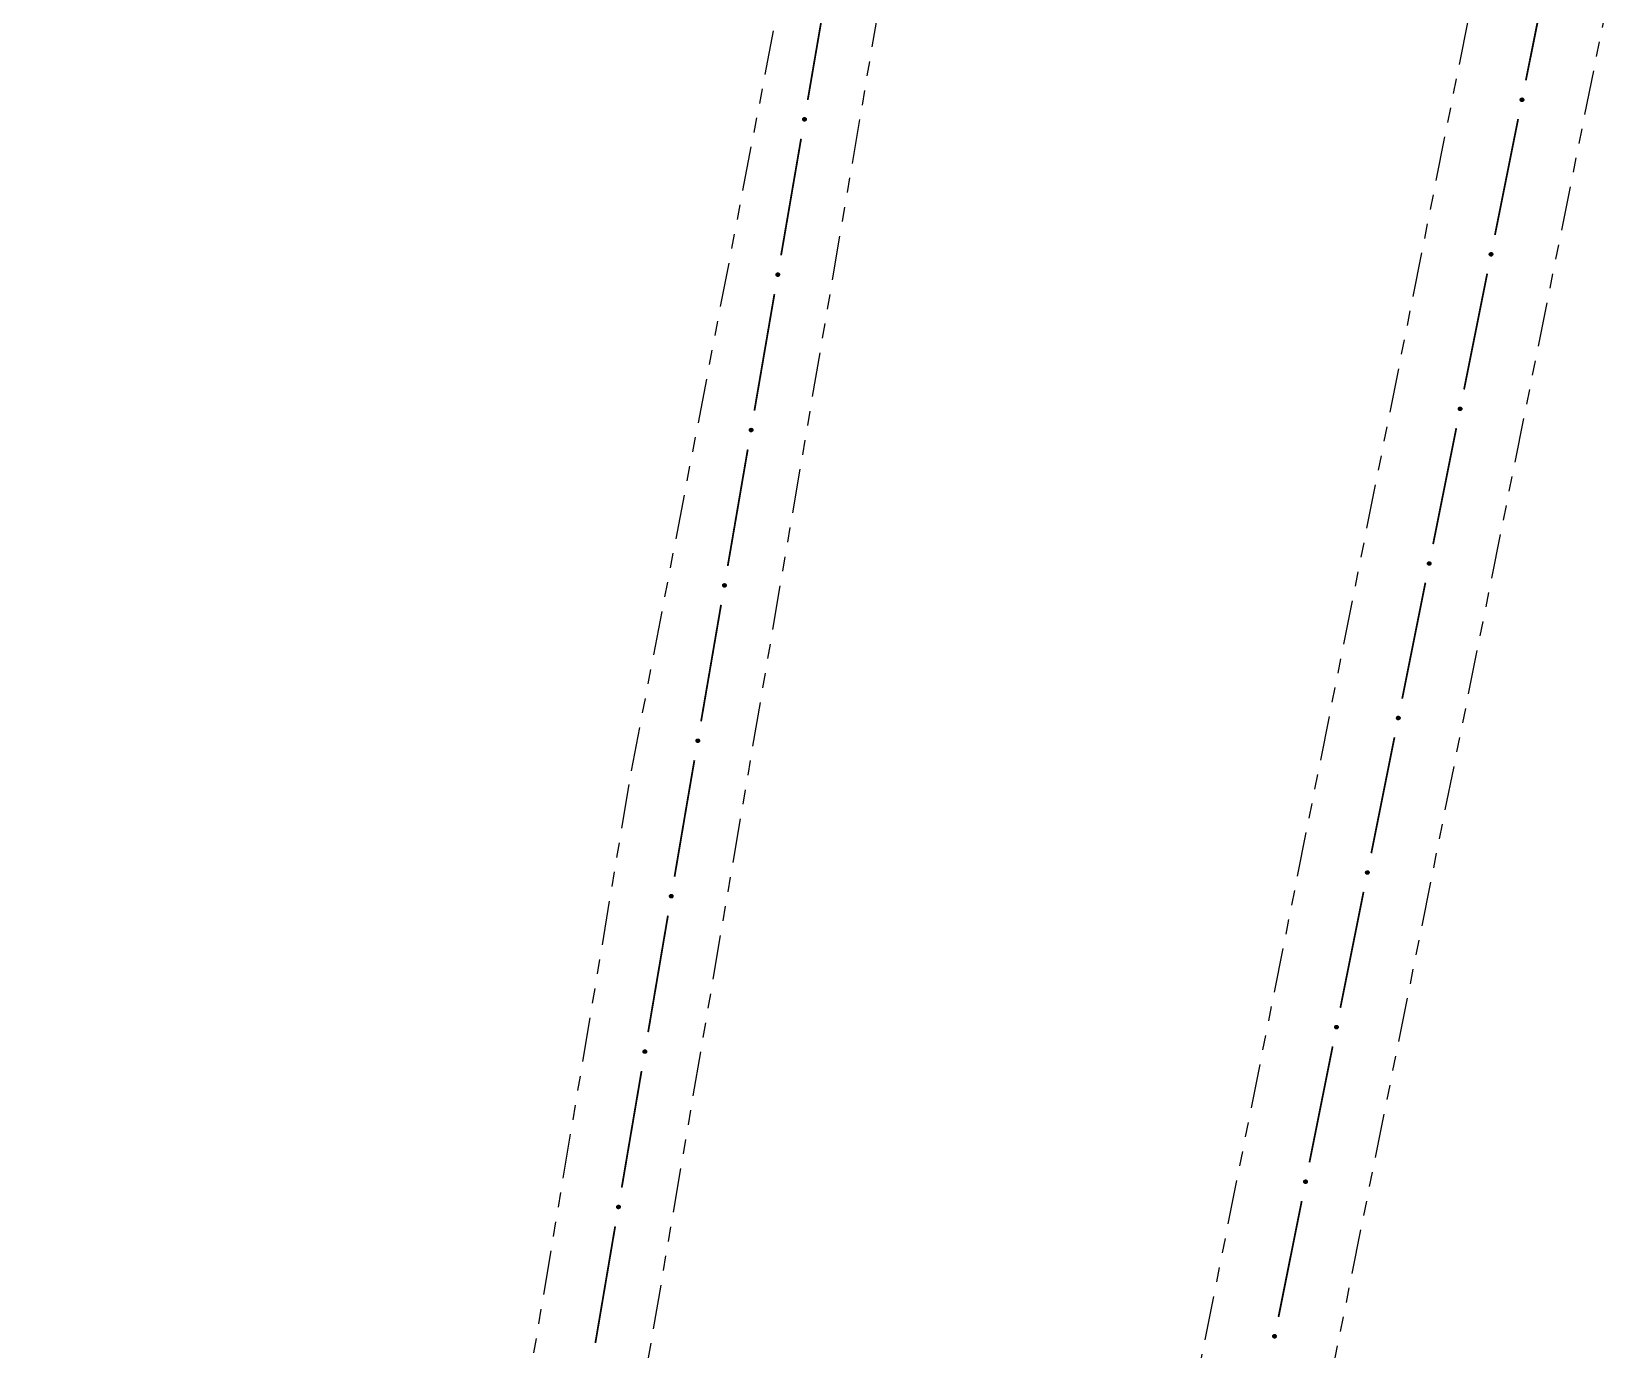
# Model space of a CAD drawing. Extents: x 211453 to 215163, y 4877397 to 4881305.
# Drawn here: x 212328.7 to 212489.7, y 4878238.6 to 4878372.4 of the extents above; entities that cross this region are included whole.
import ezdxf

# ---------------------------------------------------------------- set-up
doc = ezdxf.new("R2010")
doc.units = 0
doc.header["$LTSCALE"] = 1.5
doc.header["$MEASUREMENT"] = 0
doc.linetypes.add('TRACO_25', pattern=[8, 3, -1, 1, -1, 1, -1])
doc.layers.add('SV-EIXO-RUA-N-PAV', color=6, linetype='CONTINUOUS')
doc.layers.add('SV-RUA-NAO-PAV', color=7, linetype='CONTINUOUS')

msp = doc.modelspace()

# ---------------------------------------------------------------- linework, layer by layer
at = {"layer": 'SV-EIXO-RUA-N-PAV', "const_width": 0.18}
for points in [[(212480.317072, 4878367.425675), (212482.670465, 4878379.192643)], [(212409.470527, 4878377.269243), (212407.44083, 4878365.442142)], [(212477.179213, 4878351.736384), (212479.532607, 4878363.503352)], [(212406.764264, 4878361.499775), (212404.734567, 4878349.672673)], [(212474.041355, 4878336.047093), (212476.394749, 4878347.814061)], [(212404.058001, 4878345.730306), (212402.028303, 4878333.903205)], [(212470.903497, 4878320.357802), (212473.256891, 4878332.12477)], [(212401.351738, 4878329.960838), (212399.32204, 4878318.133736)], [(212467.765639, 4878304.668511), (212470.119033, 4878316.435479)], [(212398.645474, 4878314.191369), (212396.615777, 4878302.364268)], [(212464.627781, 4878288.979221), (212466.981174, 4878300.746189)], [(212395.939211, 4878298.421901), (212395.262646, 4878294.479533)], [(212395.262646, 4878294.479533), (212395.124973, 4878293.677314)], [(212395.124973, 4878293.677314), (212393.922267, 4878286.592622)], [(212461.489923, 4878273.28993), (212463.843316, 4878285.056898)], [(212393.2528, 4878282.649043), (212391.244399, 4878270.818307)], [(212458.352064, 4878257.600639), (212460.705458, 4878269.367607)], [(212390.574932, 4878266.874728), (212388.566531, 4878255.043992)], [(212455.214206, 4878241.911348), (212457.5676, 4878253.678316)], [(212387.897064, 4878251.100413), (212385.888664, 4878239.269676)]]:
    msp.add_lwpolyline(points, dxfattribs=at)
at = {"layer": 'SV-EIXO-RUA-N-PAV'}
for points in [[(212479.788718, 4878365.345211), (212479.761015, 4878365.385517), (212479.745447, 4878365.425823), (212479.742139, 4878365.463177), (212479.747822, 4878365.496949), (212479.757528, 4878365.530843), (212479.774853, 4878365.562857), (212479.801952, 4878365.59413), (212479.842189, 4878365.622204), (212479.884527, 4878365.635438), (212479.920975, 4878365.640641), (212479.956531, 4878365.636742), (212479.9893, 4878365.626762), (212480.021959, 4878365.607666), (212480.053383, 4878365.579894), (212480.080633, 4878365.538751), (212480.095624, 4878365.499131), (212480.097876, 4878365.462916), (212480.09373, 4878365.427196), (212480.083406, 4878365.392711), (212480.066219, 4878365.361383), (212480.0382, 4878365.329795), (212479.997235, 4878365.303437), (212479.95789, 4878365.288034), (212479.921716, 4878365.285274), (212479.886641, 4878365.290148), (212479.852527, 4878365.299469), (212479.81962, 4878365.315545), (212479.788718, 4878365.345211)], [(212407.235344, 4878363.59395), (212407.264142, 4878363.554419), (212407.28081, 4878363.514555), (212407.285142, 4878363.477306), (212407.280387, 4878363.443392), (212407.271615, 4878363.409243), (212407.255175, 4878363.376766), (212407.228943, 4878363.344762), (212407.189492, 4878363.315595), (212407.147533, 4878363.301204), (212407.111241, 4878363.295003), (212407.075592, 4878363.297925), (212407.042561, 4878363.307003), (212407.009391, 4878363.325195), (212406.977217, 4878363.352095), (212406.948848, 4878363.392475), (212406.932776, 4878363.431668), (212406.929532, 4878363.467808), (212406.932696, 4878363.503629), (212406.94207, 4878363.538384), (212406.958391, 4878363.570171), (212406.985533, 4878363.602516), (212407.02576, 4878363.629988), (212407.064667, 4878363.646465), (212407.100751, 4878363.650215), (212407.135947, 4878363.646306), (212407.170304, 4878363.637924), (212407.203639, 4878363.622757), (212407.235344, 4878363.59395)], [(212476.65086, 4878349.655921), (212476.623157, 4878349.696226), (212476.607589, 4878349.736532), (212476.604281, 4878349.773886), (212476.609964, 4878349.807658), (212476.61967, 4878349.841552), (212476.636995, 4878349.873566), (212476.664094, 4878349.904839), (212476.704331, 4878349.932913), (212476.746669, 4878349.946147), (212476.783117, 4878349.95135), (212476.818673, 4878349.947451), (212476.851442, 4878349.937471), (212476.884101, 4878349.918375), (212476.915525, 4878349.890603), (212476.942775, 4878349.84946), (212476.957766, 4878349.80984), (212476.960018, 4878349.773626), (212476.955872, 4878349.737905), (212476.945548, 4878349.70342), (212476.928361, 4878349.672092), (212476.900341, 4878349.640504), (212476.859377, 4878349.614146), (212476.820032, 4878349.598743), (212476.783858, 4878349.595984), (212476.748783, 4878349.600857), (212476.714669, 4878349.610179), (212476.681762, 4878349.626254), (212476.65086, 4878349.655921)], [(212404.52908, 4878347.824481), (212404.557879, 4878347.78495), (212404.574547, 4878347.745087), (212404.578879, 4878347.707837), (212404.574124, 4878347.673923), (212404.565352, 4878347.639775), (212404.548911, 4878347.607298), (212404.52268, 4878347.575293), (212404.483228, 4878347.546126), (212404.44127, 4878347.531736), (212404.404978, 4878347.525535), (212404.369329, 4878347.528457), (212404.336298, 4878347.537534), (212404.303127, 4878347.555727), (212404.270954, 4878347.582626), (212404.242585, 4878347.623006), (212404.226513, 4878347.6622), (212404.223268, 4878347.698339), (212404.226433, 4878347.73416), (212404.235806, 4878347.768915), (212404.252128, 4878347.800703), (212404.27927, 4878347.833048), (212404.319496, 4878347.86052), (212404.358404, 4878347.876996), (212404.394488, 4878347.880747), (212404.429684, 4878347.876837), (212404.464041, 4878347.868455), (212404.497376, 4878347.853289), (212404.52908, 4878347.824481)], [(212473.513002, 4878333.96663), (212473.485299, 4878334.006936), (212473.469731, 4878334.047241), (212473.466422, 4878334.084596), (212473.472106, 4878334.118367), (212473.481812, 4878334.152262), (212473.499137, 4878334.184276), (212473.526236, 4878334.215548), (212473.566473, 4878334.243622), (212473.608811, 4878334.256856), (212473.645259, 4878334.262059), (212473.680815, 4878334.25816), (212473.713584, 4878334.24818), (212473.746243, 4878334.229084), (212473.777667, 4878334.201312), (212473.804917, 4878334.160169), (212473.819908, 4878334.12055), (212473.822159, 4878334.084335), (212473.818014, 4878334.048614), (212473.80769, 4878334.014129), (212473.790502, 4878333.982802), (212473.762483, 4878333.951213), (212473.721519, 4878333.924855), (212473.682174, 4878333.909452), (212473.646, 4878333.906693), (212473.610925, 4878333.911566), (212473.57681, 4878333.920888), (212473.543904, 4878333.936963), (212473.513002, 4878333.96663)], [(212401.822817, 4878332.055012), (212401.851616, 4878332.015482), (212401.868284, 4878331.975618), (212401.872616, 4878331.938369), (212401.867861, 4878331.904454), (212401.859088, 4878331.870306), (212401.842648, 4878331.837829), (212401.816417, 4878331.805825), (212401.776965, 4878331.776657), (212401.735007, 4878331.762267), (212401.698715, 4878331.756066), (212401.663066, 4878331.758988), (212401.630035, 4878331.768066), (212401.596864, 4878331.786258), (212401.564691, 4878331.813158), (212401.536322, 4878331.853538), (212401.520249, 4878331.892731), (212401.517005, 4878331.92887), (212401.52017, 4878331.964691), (212401.529543, 4878331.999447), (212401.545865, 4878332.031234), (212401.573007, 4878332.063579), (212401.613233, 4878332.091051), (212401.652141, 4878332.107528), (212401.688225, 4878332.111278), (212401.723421, 4878332.107369), (212401.757778, 4878332.098987), (212401.791113, 4878332.08382), (212401.822817, 4878332.055012)], [(212470.375144, 4878318.277339), (212470.347441, 4878318.317645), (212470.331873, 4878318.357951), (212470.328564, 4878318.395305), (212470.334248, 4878318.429076), (212470.343954, 4878318.462971), (212470.361278, 4878318.494985), (212470.388378, 4878318.526258), (212470.428615, 4878318.554332), (212470.470952, 4878318.567565), (212470.507401, 4878318.572768), (212470.542957, 4878318.56887), (212470.575726, 4878318.558889), (212470.608385, 4878318.539793), (212470.639808, 4878318.512021), (212470.667059, 4878318.470878), (212470.68205, 4878318.431259), (212470.684301, 4878318.395044), (212470.680155, 4878318.359323), (212470.669832, 4878318.324838), (212470.652644, 4878318.293511), (212470.624625, 4878318.261922), (212470.58366, 4878318.235564), (212470.544316, 4878318.220161), (212470.508142, 4878318.217402), (212470.473067, 4878318.222276), (212470.438952, 4878318.231597), (212470.406046, 4878318.247673), (212470.375144, 4878318.277339)], [(212399.116554, 4878316.285544), (212399.145353, 4878316.246013), (212399.16202, 4878316.20615), (212399.166352, 4878316.1689), (212399.161598, 4878316.134986), (212399.152825, 4878316.100838), (212399.136385, 4878316.06836), (212399.110154, 4878316.036356), (212399.070702, 4878316.007189), (212399.028744, 4878315.992798), (212398.992452, 4878315.986597), (212398.956802, 4878315.989519), (212398.923772, 4878315.998597), (212398.890601, 4878316.01679), (212398.858427, 4878316.043689), (212398.830059, 4878316.084069), (212398.813986, 4878316.123262), (212398.810742, 4878316.159402), (212398.813907, 4878316.195223), (212398.82328, 4878316.229978), (212398.839602, 4878316.261765), (212398.866744, 4878316.294111), (212398.90697, 4878316.321582), (212398.945877, 4878316.338059), (212398.981962, 4878316.34181), (212399.017158, 4878316.3379), (212399.051515, 4878316.329518), (212399.08485, 4878316.314351), (212399.116554, 4878316.285544)], [(212467.237286, 4878302.588048), (212467.209582, 4878302.628354), (212467.194015, 4878302.66866), (212467.190706, 4878302.706014), (212467.19639, 4878302.739785), (212467.206095, 4878302.77368), (212467.22342, 4878302.805694), (212467.25052, 4878302.836967), (212467.290757, 4878302.865041), (212467.333094, 4878302.878275), (212467.369543, 4878302.883478), (212467.405098, 4878302.879579), (212467.437867, 4878302.869598), (212467.470527, 4878302.850503), (212467.50195, 4878302.822731), (212467.529201, 4878302.781587), (212467.544192, 4878302.741968), (212467.546443, 4878302.705753), (212467.542297, 4878302.670033), (212467.531974, 4878302.635548), (212467.514786, 4878302.60422), (212467.486767, 4878302.572632), (212467.445802, 4878302.546274), (212467.406457, 4878302.530871), (212467.370284, 4878302.528111), (212467.335208, 4878302.532985), (212467.301094, 4878302.542306), (212467.268188, 4878302.558382), (212467.237286, 4878302.588048)], [(212396.410291, 4878300.516075), (212396.43909, 4878300.476545), (212396.455757, 4878300.436681), (212396.460089, 4878300.399432), (212396.455334, 4878300.365517), (212396.446562, 4878300.331369), (212396.430122, 4878300.298892), (212396.403891, 4878300.266887), (212396.364439, 4878300.23772), (212396.32248, 4878300.22333), (212396.286189, 4878300.217129), (212396.250539, 4878300.220051), (212396.217509, 4878300.229128), (212396.184338, 4878300.247321), (212396.152164, 4878300.274221), (212396.123795, 4878300.314601), (212396.107723, 4878300.353794), (212396.104479, 4878300.389933), (212396.107643, 4878300.425754), (212396.117017, 4878300.460509), (212396.133339, 4878300.492297), (212396.160481, 4878300.524642), (212396.200707, 4878300.552114), (212396.239614, 4878300.56859), (212396.275699, 4878300.572341), (212396.310895, 4878300.568432), (212396.345252, 4878300.56005), (212396.378587, 4878300.544883), (212396.410291, 4878300.516075)], [(212464.099428, 4878286.898757), (212464.071724, 4878286.939063), (212464.056156, 4878286.979369), (212464.052848, 4878287.016723), (212464.058531, 4878287.050494), (212464.068237, 4878287.084389), (212464.085562, 4878287.116403), (212464.112661, 4878287.147676), (212464.152899, 4878287.17575), (212464.195236, 4878287.188984), (212464.231684, 4878287.194187), (212464.26724, 4878287.190288), (212464.300009, 4878287.180308), (212464.332668, 4878287.161212), (212464.364092, 4878287.13344), (212464.391342, 4878287.092297), (212464.406334, 4878287.052677), (212464.408585, 4878287.016462), (212464.404439, 4878286.980742), (212464.394116, 4878286.946257), (212464.376928, 4878286.914929), (212464.348909, 4878286.883341), (212464.307944, 4878286.856983), (212464.268599, 4878286.84158), (212464.232426, 4878286.83882), (212464.19735, 4878286.843694), (212464.163236, 4878286.853015), (212464.13033, 4878286.869091), (212464.099428, 4878286.898757)], [(212393.720109, 4878284.744063), (212393.748979, 4878284.704584), (212393.765718, 4878284.664751), (212393.770117, 4878284.627509), (212393.765423, 4878284.593586), (212393.756712, 4878284.559422), (212393.740331, 4878284.526916), (212393.714157, 4878284.494864), (212393.674758, 4878284.465626), (212393.632825, 4878284.45116), (212393.596545, 4878284.444894), (212393.56089, 4878284.447751), (212393.527843, 4878284.456769), (212393.49464, 4878284.474902), (212393.462418, 4878284.501744), (212393.433976, 4878284.542073), (212393.417833, 4878284.581237), (212393.414524, 4878284.617371), (212393.417624, 4878284.653197), (212393.426935, 4878284.687969), (212393.4432, 4878284.719786), (212393.470283, 4878284.75218), (212393.51046, 4878284.779724), (212393.549338, 4878284.796271), (212393.585415, 4878284.800086), (212393.620618, 4878284.79624), (212393.65499, 4878284.78792), (212393.688353, 4878284.772813), (212393.720109, 4878284.744063)], [(212460.961569, 4878271.209467), (212460.933866, 4878271.249772), (212460.918298, 4878271.290078), (212460.91499, 4878271.327432), (212460.920673, 4878271.361204), (212460.930379, 4878271.395098), (212460.947704, 4878271.427112), (212460.974803, 4878271.458385), (212461.01504, 4878271.486459), (212461.057378, 4878271.499693), (212461.093826, 4878271.504896), (212461.129382, 4878271.500997), (212461.162151, 4878271.491017), (212461.19481, 4878271.471921), (212461.226234, 4878271.444149), (212461.253484, 4878271.403006), (212461.268475, 4878271.363386), (212461.270727, 4878271.327172), (212461.266581, 4878271.291451), (212461.256257, 4878271.256966), (212461.23907, 4878271.225638), (212461.211051, 4878271.19405), (212461.170086, 4878271.167692), (212461.130741, 4878271.152289), (212461.094568, 4878271.14953), (212461.059492, 4878271.154403), (212461.025378, 4878271.163725), (212460.992471, 4878271.1798), (212460.961569, 4878271.209467)], [(212391.042241, 4878268.969748), (212391.071111, 4878268.930269), (212391.08785, 4878268.890435), (212391.092249, 4878268.853194), (212391.087555, 4878268.819271), (212391.078844, 4878268.785107), (212391.062463, 4878268.7526), (212391.036289, 4878268.720549), (212390.99689, 4878268.69131), (212390.954957, 4878268.676844), (212390.918677, 4878268.670578), (212390.883022, 4878268.673436), (212390.849976, 4878268.682454), (212390.816772, 4878268.700587), (212390.78455, 4878268.727429), (212390.756108, 4878268.767758), (212390.739966, 4878268.806922), (212390.736656, 4878268.843055), (212390.739756, 4878268.878882), (212390.749067, 4878268.913654), (212390.765332, 4878268.945471), (212390.792416, 4878268.977865), (212390.832592, 4878269.005409), (212390.87147, 4878269.021955), (212390.907547, 4878269.025771), (212390.94275, 4878269.021925), (212390.977123, 4878269.013605), (212391.010485, 4878268.998498), (212391.042241, 4878268.969748)], [(212457.823711, 4878255.520176), (212457.796008, 4878255.560482), (212457.78044, 4878255.600787), (212457.777132, 4878255.638142), (212457.782815, 4878255.671913), (212457.792521, 4878255.705808), (212457.809846, 4878255.737822), (212457.836945, 4878255.769094), (212457.877182, 4878255.797168), (212457.91952, 4878255.810402), (212457.955968, 4878255.815605), (212457.991524, 4878255.811706), (212458.024293, 4878255.801726), (212458.056952, 4878255.78263), (212458.088376, 4878255.754858), (212458.115626, 4878255.713715), (212458.130617, 4878255.674096), (212458.132869, 4878255.637881), (212458.128723, 4878255.60216), (212458.118399, 4878255.567675), (212458.101212, 4878255.536348), (212458.073193, 4878255.504759), (212458.032228, 4878255.478401), (212457.992883, 4878255.462998), (212457.956709, 4878255.460239), (212457.921634, 4878255.465112), (212457.88752, 4878255.474434), (212457.854613, 4878255.490509), (212457.823711, 4878255.520176)], [(212388.364373, 4878253.195432), (212388.393243, 4878253.155954), (212388.409982, 4878253.11612), (212388.414381, 4878253.078879), (212388.409687, 4878253.044956), (212388.400977, 4878253.010792), (212388.384595, 4878252.978285), (212388.358421, 4878252.946233), (212388.319022, 4878252.916995), (212388.27709, 4878252.902529), (212388.240809, 4878252.896263), (212388.205154, 4878252.899121), (212388.172108, 4878252.908139), (212388.138904, 4878252.926272), (212388.106682, 4878252.953113), (212388.078241, 4878252.993442), (212388.062098, 4878253.032606), (212388.058789, 4878253.06874), (212388.061888, 4878253.104566), (212388.0712, 4878253.139339), (212388.087464, 4878253.171155), (212388.114548, 4878253.203549), (212388.154724, 4878253.231094), (212388.193602, 4878253.24764), (212388.22968, 4878253.251456), (212388.264882, 4878253.24761), (212388.299255, 4878253.23929), (212388.332617, 4878253.224183), (212388.364373, 4878253.195432)], [(212454.685853, 4878239.830885), (212454.65815, 4878239.871191), (212454.642582, 4878239.911497), (212454.639274, 4878239.948851), (212454.644957, 4878239.982622), (212454.654663, 4878240.016517), (212454.671988, 4878240.048531), (212454.699087, 4878240.079803), (212454.739324, 4878240.107878), (212454.781662, 4878240.121111), (212454.81811, 4878240.126314), (212454.853666, 4878240.122416), (212454.886435, 4878240.112435), (212454.919094, 4878240.093339), (212454.950518, 4878240.065567), (212454.977768, 4878240.024424), (212454.992759, 4878239.984805), (212454.995011, 4878239.94859), (212454.990865, 4878239.912869), (212454.980541, 4878239.878384), (212454.963353, 4878239.847057), (212454.935334, 4878239.815468), (212454.89437, 4878239.78911), (212454.855025, 4878239.773707), (212454.818851, 4878239.770948), (212454.783776, 4878239.775822), (212454.749661, 4878239.785143), (212454.716755, 4878239.801219), (212454.685853, 4878239.830885)]]:
    msp.add_lwpolyline(points, close=True, dxfattribs=at)
for points in [[(212479.745447, 4878365.425823), (212479.757528, 4878365.530843)], [(212479.752041, 4878365.408455), (212479.765422, 4878365.537976)], [(212479.761015, 4878365.385517), (212479.774853, 4878365.562857)], [(212479.77452, 4878365.367779), (212479.787365, 4878365.571159)], [(212479.788718, 4878365.345211), (212479.801952, 4878365.59413)], [(212479.806098, 4878365.33085), (212479.823224, 4878365.604342)], [(212479.81962, 4878365.315545), (212479.842189, 4878365.622204)], [(212479.83714, 4878365.312118), (212479.862027, 4878365.624413)], [(212479.852527, 4878365.299469), (212479.884527, 4878365.635438)], [(212479.869252, 4878365.298737), (212479.900027, 4878365.633511)], [(212479.886641, 4878365.290148), (212479.920975, 4878365.640641)], [(212479.905111, 4878365.290174), (212479.94097, 4878365.636455)], [(212479.921716, 4878365.285274), (212479.956531, 4878365.636742)], [(212479.941238, 4878365.289906), (212479.972815, 4878365.628694)], [(212479.95789, 4878365.288034), (212479.9893, 4878365.626762)], [(212479.97897, 4878365.297667), (212480.005731, 4878365.61237)], [(212479.997235, 4878365.303437), (212480.021959, 4878365.607666)], [(212480.01697, 4878365.320681), (212480.037576, 4878365.590694)], [(212480.0382, 4878365.329795), (212480.053383, 4878365.579894)], [(212480.050956, 4878365.351456), (212480.065942, 4878365.551624)], [(212480.066219, 4878365.361383), (212480.080633, 4878365.538751)], [(212480.075041, 4878365.381427), (212480.08735, 4878365.512554)], [(212480.083406, 4878365.392711), (212480.095624, 4878365.499131)], [(212406.94207, 4878363.538384), (212406.932776, 4878363.431668)], [(212406.950123, 4878363.549893), (212406.941415, 4878363.418478)], [(212406.958391, 4878363.570171), (212406.948848, 4878363.392475)], [(212406.973376, 4878363.580514), (212406.963887, 4878363.38001)], [(212406.985533, 4878363.602516), (212406.977217, 4878363.352095)], [(212407.006505, 4878363.612209), (212406.993314, 4878363.341732)], [(212407.02576, 4878363.629988), (212407.009391, 4878363.325195)], [(212407.043859, 4878363.636257), (212407.025742, 4878363.320938)], [(212407.064667, 4878363.646465), (212407.042561, 4878363.307003)], [(212407.081364, 4878363.64505), (212407.059093, 4878363.305523)], [(212407.100751, 4878363.650215), (212407.075592, 4878363.297925)], [(212407.117484, 4878363.645773), (212407.091139, 4878363.298639)], [(212407.135947, 4878363.646306), (212407.111241, 4878363.295003)], [(212407.153565, 4878363.638197), (212407.131986, 4878363.302705)], [(212407.170304, 4878363.637924), (212407.147533, 4878363.301204)], [(212407.186033, 4878363.625703), (212407.169722, 4878363.312843)], [(212407.203639, 4878363.622757), (212407.189492, 4878363.315595)], [(212407.217577, 4878363.607829), (212407.20796, 4878363.33397)], [(212407.235344, 4878363.59395), (212407.228943, 4878363.344762)], [(212407.250156, 4878363.57178), (212407.242895, 4878363.368124)], [(212407.264142, 4878363.554419), (212407.255175, 4878363.376766)], [(212407.273742, 4878363.531736), (212407.26392, 4878363.401897)], [(212407.28081, 4878363.514555), (212407.271615, 4878363.409243)], [(212476.607589, 4878349.736532), (212476.61967, 4878349.841552)], [(212476.614183, 4878349.719165), (212476.627564, 4878349.848685)], [(212476.623157, 4878349.696226), (212476.636995, 4878349.873566)], [(212476.636662, 4878349.678489), (212476.649507, 4878349.881868)], [(212476.65086, 4878349.655921), (212476.664094, 4878349.904839)], [(212476.668239, 4878349.641559), (212476.685366, 4878349.915051)], [(212476.681762, 4878349.626254), (212476.704331, 4878349.932913)], [(212476.699282, 4878349.622827), (212476.724169, 4878349.935122)], [(212476.714669, 4878349.610179), (212476.746669, 4878349.946147)], [(212476.731394, 4878349.609447), (212476.762169, 4878349.94422)], [(212476.748783, 4878349.600857), (212476.783117, 4878349.95135)], [(212476.767253, 4878349.600883), (212476.803112, 4878349.947164)], [(212476.783858, 4878349.595984), (212476.818673, 4878349.947451)], [(212476.80338, 4878349.600616), (212476.834957, 4878349.939403)], [(212476.820032, 4878349.598743), (212476.851442, 4878349.937471)], [(212476.841112, 4878349.608376), (212476.867873, 4878349.923079)], [(212476.859377, 4878349.614146), (212476.884101, 4878349.918375)], [(212476.879112, 4878349.63139), (212476.899718, 4878349.901404)], [(212476.900341, 4878349.640504), (212476.915525, 4878349.890603)], [(212476.913098, 4878349.662165), (212476.928084, 4878349.862333)], [(212476.928361, 4878349.672092), (212476.942775, 4878349.84946)], [(212476.937182, 4878349.692137), (212476.949492, 4878349.823263)], [(212476.945548, 4878349.70342), (212476.957766, 4878349.80984)], [(212404.235806, 4878347.768915), (212404.226513, 4878347.6622)], [(212404.24386, 4878347.780424), (212404.235152, 4878347.649009)], [(212404.252128, 4878347.800703), (212404.242585, 4878347.623006)], [(212404.267113, 4878347.811045), (212404.257624, 4878347.610541)], [(212404.27927, 4878347.833048), (212404.270954, 4878347.582626)], [(212404.300242, 4878347.842741), (212404.287051, 4878347.572264)], [(212404.319496, 4878347.86052), (212404.303127, 4878347.555727)], [(212404.337596, 4878347.866788), (212404.319479, 4878347.551469)], [(212404.358404, 4878347.876996), (212404.336298, 4878347.537534)], [(212404.375101, 4878347.875581), (212404.35283, 4878347.536055)], [(212404.394488, 4878347.880747), (212404.369329, 4878347.528457)], [(212404.411221, 4878347.876305), (212404.384876, 4878347.529171)], [(212404.429684, 4878347.876837), (212404.404978, 4878347.525535)], [(212404.447302, 4878347.868728), (212404.425723, 4878347.533236)], [(212404.464041, 4878347.868455), (212404.44127, 4878347.531736)], [(212404.479769, 4878347.856234), (212404.463459, 4878347.543374)], [(212404.497376, 4878347.853289), (212404.483228, 4878347.546126)], [(212404.511314, 4878347.83836), (212404.501696, 4878347.564501)], [(212404.52908, 4878347.824481), (212404.52268, 4878347.575293)], [(212404.543892, 4878347.802311), (212404.536632, 4878347.598656)], [(212404.557879, 4878347.78495), (212404.548911, 4878347.607298)], [(212404.567479, 4878347.762267), (212404.557657, 4878347.632428)], [(212404.574547, 4878347.745087), (212404.565352, 4878347.639775)], [(212473.469731, 4878334.047241), (212473.481812, 4878334.152262)], [(212473.476325, 4878334.029874), (212473.489705, 4878334.159395)], [(212473.485299, 4878334.006936), (212473.499137, 4878334.184276)], [(212473.498804, 4878333.989198), (212473.511649, 4878334.192578)], [(212473.513002, 4878333.96663), (212473.526236, 4878334.215548)], [(212473.530381, 4878333.952268), (212473.547508, 4878334.225761)], [(212473.543904, 4878333.936963), (212473.566473, 4878334.243622)], [(212473.561423, 4878333.933536), (212473.586311, 4878334.245831)], [(212473.57681, 4878333.920888), (212473.608811, 4878334.256856)], [(212473.593536, 4878333.920156), (212473.624311, 4878334.254929)], [(212473.610925, 4878333.911566), (212473.645259, 4878334.262059)], [(212473.629395, 4878333.911592), (212473.665254, 4878334.257873)], [(212473.646, 4878333.906693), (212473.680815, 4878334.25816)], [(212473.665522, 4878333.911325), (212473.697099, 4878334.250113)], [(212473.682174, 4878333.909452), (212473.713584, 4878334.24818)], [(212473.703254, 4878333.919085), (212473.730015, 4878334.233789)], [(212473.721519, 4878333.924855), (212473.746243, 4878334.229084)], [(212473.741254, 4878333.942099), (212473.76186, 4878334.212113)], [(212473.762483, 4878333.951213), (212473.777667, 4878334.201312)], [(212473.77524, 4878333.972874), (212473.790226, 4878334.173042)], [(212473.790502, 4878333.982802), (212473.804917, 4878334.160169)], [(212473.799324, 4878334.002846), (212473.811634, 4878334.133972)], [(212473.80769, 4878334.014129), (212473.819908, 4878334.12055)], [(212401.529543, 4878331.999447), (212401.520249, 4878331.892731)], [(212401.537596, 4878332.010955), (212401.528889, 4878331.879541)], [(212401.545865, 4878332.031234), (212401.536322, 4878331.853538)], [(212401.56085, 4878332.041577), (212401.551361, 4878331.841072)], [(212401.573007, 4878332.063579), (212401.564691, 4878331.813158)], [(212401.593978, 4878332.073272), (212401.580788, 4878331.802795)], [(212401.613233, 4878332.091051), (212401.596864, 4878331.786258)], [(212401.631333, 4878332.09732), (212401.613216, 4878331.782001)], [(212401.652141, 4878332.107528), (212401.630035, 4878331.768066)], [(212401.668838, 4878332.106113), (212401.646566, 4878331.766586)], [(212401.688225, 4878332.111278), (212401.663066, 4878331.758988)], [(212401.704958, 4878332.106836), (212401.678612, 4878331.759702)], [(212401.723421, 4878332.107369), (212401.698715, 4878331.756066)], [(212401.741039, 4878332.09926), (212401.71946, 4878331.763768)], [(212401.757778, 4878332.098987), (212401.735007, 4878331.762267)], [(212401.773506, 4878332.086765), (212401.757196, 4878331.773905)], [(212401.791113, 4878332.08382), (212401.776965, 4878331.776657)], [(212401.805051, 4878332.068892), (212401.795433, 4878331.795033)], [(212401.822817, 4878332.055012), (212401.816417, 4878331.805825)], [(212401.837629, 4878332.032842), (212401.830368, 4878331.829187)], [(212401.851616, 4878332.015482), (212401.842648, 4878331.837829)], [(212401.861215, 4878331.992799), (212401.851393, 4878331.862959)], [(212401.868284, 4878331.975618), (212401.859088, 4878331.870306)], [(212470.331873, 4878318.357951), (212470.343954, 4878318.462971)], [(212470.338467, 4878318.340583), (212470.351847, 4878318.470104)], [(212470.347441, 4878318.317645), (212470.361278, 4878318.494985)], [(212470.360946, 4878318.299907), (212470.373791, 4878318.503287)], [(212470.375144, 4878318.277339), (212470.388378, 4878318.526258)], [(212470.392523, 4878318.262978), (212470.40965, 4878318.53647)], [(212470.406046, 4878318.247673), (212470.428615, 4878318.554332)], [(212470.423565, 4878318.244245), (212470.448453, 4878318.55654)], [(212470.438952, 4878318.231597), (212470.470952, 4878318.567565)], [(212470.455678, 4878318.230865), (212470.486452, 4878318.565639)], [(212470.473067, 4878318.222276), (212470.507401, 4878318.572768)], [(212470.491537, 4878318.222302), (212470.527396, 4878318.568582)], [(212470.508142, 4878318.217402), (212470.542957, 4878318.56887)], [(212470.527664, 4878318.222034), (212470.559241, 4878318.560822)], [(212470.544316, 4878318.220161), (212470.575726, 4878318.558889)], [(212470.565396, 4878318.229795), (212470.592156, 4878318.544498)], [(212470.58366, 4878318.235564), (212470.608385, 4878318.539793)], [(212470.603396, 4878318.252809), (212470.624001, 4878318.522822)], [(212470.624625, 4878318.261922), (212470.639808, 4878318.512021)], [(212470.637382, 4878318.283583), (212470.652367, 4878318.483752)], [(212470.652644, 4878318.293511), (212470.667059, 4878318.470878)], [(212470.661466, 4878318.313555), (212470.673776, 4878318.444681)], [(212470.669832, 4878318.324838), (212470.68205, 4878318.431259)], [(212398.82328, 4878316.229978), (212398.813986, 4878316.123262)], [(212398.831333, 4878316.241487), (212398.822625, 4878316.110072)], [(212398.839602, 4878316.261765), (212398.830059, 4878316.084069)], [(212398.854586, 4878316.272108), (212398.845098, 4878316.071604)], [(212398.866744, 4878316.294111), (212398.858427, 4878316.043689)], [(212398.887715, 4878316.303803), (212398.874525, 4878316.033326)], [(212398.90697, 4878316.321582), (212398.890601, 4878316.01679)], [(212398.925069, 4878316.327851), (212398.906952, 4878316.012532)], [(212398.945877, 4878316.338059), (212398.923772, 4878315.998597)], [(212398.962575, 4878316.336644), (212398.940303, 4878315.997117)], [(212398.981962, 4878316.34181), (212398.956802, 4878315.989519)], [(212398.998695, 4878316.337368), (212398.972349, 4878315.990233)], [(212399.017158, 4878316.3379), (212398.992452, 4878315.986597)], [(212399.034775, 4878316.329791), (212399.013197, 4878315.994299)], [(212399.051515, 4878316.329518), (212399.028744, 4878315.992798)], [(212399.067243, 4878316.317297), (212399.050933, 4878316.004437)], [(212399.08485, 4878316.314351), (212399.070702, 4878316.007189)], [(212399.098787, 4878316.299423), (212399.08917, 4878316.025564)], [(212399.116554, 4878316.285544), (212399.110154, 4878316.036356)], [(212399.131366, 4878316.263374), (212399.124105, 4878316.059718)], [(212399.145353, 4878316.246013), (212399.136385, 4878316.06836)], [(212399.154952, 4878316.22333), (212399.14513, 4878316.093491)], [(212399.16202, 4878316.20615), (212399.152825, 4878316.100838)], [(212467.194015, 4878302.66866), (212467.206095, 4878302.77368)], [(212467.200609, 4878302.651292), (212467.213989, 4878302.780813)], [(212467.209582, 4878302.628354), (212467.22342, 4878302.805694)], [(212467.223088, 4878302.610616), (212467.235933, 4878302.813996)], [(212467.237286, 4878302.588048), (212467.25052, 4878302.836967)], [(212467.254665, 4878302.573687), (212467.271792, 4878302.847179)], [(212467.268188, 4878302.558382), (212467.290757, 4878302.865041)], [(212467.285707, 4878302.554954), (212467.310594, 4878302.867249)], [(212467.301094, 4878302.542306), (212467.333094, 4878302.878275)], [(212467.31782, 4878302.541574), (212467.348594, 4878302.876348)], [(212467.335208, 4878302.532985), (212467.369543, 4878302.883478)], [(212467.353679, 4878302.533011), (212467.389538, 4878302.879292)], [(212467.370284, 4878302.528111), (212467.405098, 4878302.879579)], [(212467.389805, 4878302.532743), (212467.421383, 4878302.871531)], [(212467.406457, 4878302.530871), (212467.437867, 4878302.869598)], [(212467.427538, 4878302.540504), (212467.454298, 4878302.855207)], [(212467.445802, 4878302.546274), (212467.470527, 4878302.850503)], [(212467.465538, 4878302.563518), (212467.486143, 4878302.833531)], [(212467.486767, 4878302.572632), (212467.50195, 4878302.822731)], [(212467.499523, 4878302.594292), (212467.514509, 4878302.794461)], [(212467.514786, 4878302.60422), (212467.529201, 4878302.781587)], [(212467.523608, 4878302.624264), (212467.535918, 4878302.75539)], [(212467.531974, 4878302.635548), (212467.544192, 4878302.741968)], [(212396.200707, 4878300.552114), (212396.184338, 4878300.247321)], [(212396.218806, 4878300.558383), (212396.200689, 4878300.243064)], [(212396.239614, 4878300.56859), (212396.217509, 4878300.229128)], [(212396.256311, 4878300.567175), (212396.23404, 4878300.227649)], [(212396.275699, 4878300.572341), (212396.250539, 4878300.220051)], [(212396.292432, 4878300.567899), (212396.266086, 4878300.220765)], [(212396.310895, 4878300.568432), (212396.286189, 4878300.217129)], [(212396.328512, 4878300.560323), (212396.306933, 4878300.224831)], [(212396.345252, 4878300.56005), (212396.32248, 4878300.22333)], [(212396.36098, 4878300.547828), (212396.344669, 4878300.234968)], [(212396.378587, 4878300.544883), (212396.364439, 4878300.23772)], [(212396.117017, 4878300.460509), (212396.107723, 4878300.353794)], [(212396.12507, 4878300.472018), (212396.116362, 4878300.340604)], [(212396.133339, 4878300.492297), (212396.123795, 4878300.314601)], [(212396.148323, 4878300.502639), (212396.138834, 4878300.302135)], [(212396.160481, 4878300.524642), (212396.152164, 4878300.274221)], [(212396.181452, 4878300.534335), (212396.168262, 4878300.263858)], [(212396.392524, 4878300.529955), (212396.382907, 4878300.256096)], [(212396.410291, 4878300.516075), (212396.403891, 4878300.266887)], [(212396.425103, 4878300.493905), (212396.417842, 4878300.29025)], [(212396.43909, 4878300.476545), (212396.430122, 4878300.298892)], [(212396.448689, 4878300.453861), (212396.438867, 4878300.324022)], [(212396.455757, 4878300.436681), (212396.446562, 4878300.331369)], [(212464.056156, 4878286.979369), (212464.068237, 4878287.084389)], [(212464.062751, 4878286.962001), (212464.076131, 4878287.091522)], [(212464.071724, 4878286.939063), (212464.085562, 4878287.116403)], [(212464.085229, 4878286.921325), (212464.098074, 4878287.124705)], [(212464.099428, 4878286.898757), (212464.112661, 4878287.147676)], [(212464.116807, 4878286.884396), (212464.133934, 4878287.157888)], [(212464.13033, 4878286.869091), (212464.152899, 4878287.17575)], [(212464.147849, 4878286.865664), (212464.172736, 4878287.177958)], [(212464.163236, 4878286.853015), (212464.195236, 4878287.188984)], [(212464.179962, 4878286.852283), (212464.210736, 4878287.187057)], [(212464.19735, 4878286.843694), (212464.231684, 4878287.194187)], [(212464.215821, 4878286.84372), (212464.25168, 4878287.190001)], [(212464.232426, 4878286.83882), (212464.26724, 4878287.190288)], [(212464.251947, 4878286.843452), (212464.283525, 4878287.18224)], [(212464.268599, 4878286.84158), (212464.300009, 4878287.180308)], [(212464.28968, 4878286.851213), (212464.31644, 4878287.165916)], [(212464.307944, 4878286.856983), (212464.332668, 4878287.161212)], [(212464.327679, 4878286.874227), (212464.348285, 4878287.14424)], [(212464.348909, 4878286.883341), (212464.364092, 4878287.13344)], [(212464.361665, 4878286.905002), (212464.376651, 4878287.10517)], [(212464.376928, 4878286.914929), (212464.391342, 4878287.092297)], [(212464.38575, 4878286.934973), (212464.39806, 4878287.0661)], [(212464.394116, 4878286.946257), (212464.406334, 4878287.052677)], [(212393.426935, 4878284.687969), (212393.417833, 4878284.581237)], [(212393.434968, 4878284.699492), (212393.426496, 4878284.568062)], [(212393.4432, 4878284.719786), (212393.433976, 4878284.542073)], [(212393.458166, 4878284.730155), (212393.449038, 4878284.529634)], [(212393.470283, 4878284.75218), (212393.462418, 4878284.501744)], [(212393.491237, 4878284.76191), (212393.478534, 4878284.49141)], [(212393.51046, 4878284.779724), (212393.49464, 4878284.474902)], [(212393.528548, 4878284.786025), (212393.510999, 4878284.470674)], [(212393.549338, 4878284.796271), (212393.527843, 4878284.456769)], [(212393.566037, 4878284.794886), (212393.544377, 4878284.45532)], [(212393.585415, 4878284.800086), (212393.56089, 4878284.447751)], [(212393.602156, 4878284.795674), (212393.576436, 4878284.448493)], [(212393.620618, 4878284.79624), (212393.596545, 4878284.444894)], [(212393.638251, 4878284.788163), (212393.617276, 4878284.452633)], [(212393.65499, 4878284.78792), (212393.632825, 4878284.45116)], [(212393.670741, 4878284.775727), (212393.654993, 4878284.462838)], [(212393.688353, 4878284.772813), (212393.674758, 4878284.465626)], [(212393.702317, 4878284.75791), (212393.693193, 4878284.484034)], [(212393.720109, 4878284.744063), (212393.714157, 4878284.494864)], [(212393.73496, 4878284.72192), (212393.728066, 4878284.518251)], [(212393.748979, 4878284.704584), (212393.740331, 4878284.526916)], [(212393.758619, 4878284.681918), (212393.749031, 4878284.552062)], [(212393.765718, 4878284.664751), (212393.756712, 4878284.559422)], [(212460.918298, 4878271.290078), (212460.930379, 4878271.395098)], [(212460.924892, 4878271.272711), (212460.938273, 4878271.402231)], [(212460.933866, 4878271.249772), (212460.947704, 4878271.427112)], [(212460.947371, 4878271.232035), (212460.960216, 4878271.435414)], [(212460.961569, 4878271.209467), (212460.974803, 4878271.458385)], [(212460.978949, 4878271.195105), (212460.996075, 4878271.468597)], [(212460.992471, 4878271.1798), (212461.01504, 4878271.486459)], [(212461.009991, 4878271.176373), (212461.034878, 4878271.488668)], [(212461.025378, 4878271.163725), (212461.057378, 4878271.499693)], [(212461.042103, 4878271.162993), (212461.072878, 4878271.497766)], [(212461.059492, 4878271.154403), (212461.093826, 4878271.504896)], [(212461.077962, 4878271.154429), (212461.113822, 4878271.50071)], [(212461.094568, 4878271.14953), (212461.129382, 4878271.500997)], [(212461.114089, 4878271.154162), (212461.145666, 4878271.492949)], [(212461.130741, 4878271.152289), (212461.162151, 4878271.491017)], [(212461.151821, 4878271.161922), (212461.178582, 4878271.476625)], [(212461.170086, 4878271.167692), (212461.19481, 4878271.471921)], [(212461.189821, 4878271.184936), (212461.210427, 4878271.454949)], [(212461.211051, 4878271.19405), (212461.226234, 4878271.444149)], [(212461.223807, 4878271.215711), (212461.238793, 4878271.415879)], [(212461.23907, 4878271.225638), (212461.253484, 4878271.403006)], [(212461.247892, 4878271.245682), (212461.260201, 4878271.376809)], [(212461.256257, 4878271.256966), (212461.268475, 4878271.363386)], [(212390.749067, 4878268.913654), (212390.739966, 4878268.806922)], [(212390.7571, 4878268.925177), (212390.748628, 4878268.793747)], [(212390.765332, 4878268.945471), (212390.756108, 4878268.767758)], [(212390.780298, 4878268.95584), (212390.77117, 4878268.755319)], [(212390.792416, 4878268.977865), (212390.78455, 4878268.727429)], [(212390.813369, 4878268.987595), (212390.800666, 4878268.717095)], [(212390.832592, 4878269.005409), (212390.816772, 4878268.700587)], [(212390.85068, 4878269.01171), (212390.833131, 4878268.696359)], [(212390.87147, 4878269.021955), (212390.849976, 4878268.682454)], [(212390.88817, 4878269.02057), (212390.86651, 4878268.681004)], [(212390.907547, 4878269.025771), (212390.883022, 4878268.673436)], [(212390.924289, 4878269.021359), (212390.898568, 4878268.674178)], [(212390.94275, 4878269.021925), (212390.918677, 4878268.670578)], [(212390.960383, 4878269.013848), (212390.939408, 4878268.678317)], [(212390.977123, 4878269.013605), (212390.954957, 4878268.676844)], [(212390.992873, 4878269.001412), (212390.977125, 4878268.688523)], [(212391.010485, 4878268.998498), (212390.99689, 4878268.69131)], [(212391.024449, 4878268.983595), (212391.015325, 4878268.709719)], [(212391.042241, 4878268.969748), (212391.036289, 4878268.720549)], [(212391.057093, 4878268.947604), (212391.050199, 4878268.743936)], [(212391.071111, 4878268.930269), (212391.062463, 4878268.7526)], [(212391.080751, 4878268.907603), (212391.071163, 4878268.777746)], [(212391.08785, 4878268.890435), (212391.078844, 4878268.785107)], [(212457.78044, 4878255.600787), (212457.792521, 4878255.705808)], [(212457.787034, 4878255.58342), (212457.800415, 4878255.712941)], [(212457.796008, 4878255.560482), (212457.809846, 4878255.737822)], [(212457.809513, 4878255.542744), (212457.822358, 4878255.746124)], [(212457.823711, 4878255.520176), (212457.836945, 4878255.769094)], [(212457.841091, 4878255.505814), (212457.858217, 4878255.779307)], [(212457.854613, 4878255.490509), (212457.877182, 4878255.797168)], [(212457.872133, 4878255.487082), (212457.89702, 4878255.799377)], [(212457.88752, 4878255.474434), (212457.91952, 4878255.810402)], [(212457.904245, 4878255.473702), (212457.93502, 4878255.808475)], [(212457.921634, 4878255.465112), (212457.955968, 4878255.815605)], [(212457.940104, 4878255.465138), (212457.975963, 4878255.811419)], [(212457.956709, 4878255.460239), (212457.991524, 4878255.811706)], [(212457.976231, 4878255.464871), (212458.007808, 4878255.803659)], [(212457.992883, 4878255.462998), (212458.024293, 4878255.801726)], [(212458.013963, 4878255.472631), (212458.040724, 4878255.787335)], [(212458.032228, 4878255.478401), (212458.056952, 4878255.78263)], [(212458.051963, 4878255.495645), (212458.072569, 4878255.765659)], [(212458.073193, 4878255.504759), (212458.088376, 4878255.754858)], [(212458.085949, 4878255.52642), (212458.100935, 4878255.726588)], [(212458.101212, 4878255.536348), (212458.115626, 4878255.713715)], [(212458.110033, 4878255.556392), (212458.122343, 4878255.687518)], [(212458.118399, 4878255.567675), (212458.130617, 4878255.674096)], [(212388.0712, 4878253.139339), (212388.062098, 4878253.032606)], [(212388.079232, 4878253.150862), (212388.070761, 4878253.019432)], [(212388.087464, 4878253.171155), (212388.078241, 4878252.993442)], [(212388.10243, 4878253.181525), (212388.093302, 4878252.981004)], [(212388.114548, 4878253.203549), (212388.106682, 4878252.953113)], [(212388.135502, 4878253.21328), (212388.122798, 4878252.942779)], [(212388.154724, 4878253.231094), (212388.138904, 4878252.926272)], [(212388.172812, 4878253.237395), (212388.155263, 4878252.922044)], [(212388.193602, 4878253.24764), (212388.172108, 4878252.908139)], [(212388.210302, 4878253.246255), (212388.188642, 4878252.906689)], [(212388.22968, 4878253.251456), (212388.205154, 4878252.899121)], [(212388.246421, 4878253.247044), (212388.2207, 4878252.899863)], [(212388.264882, 4878253.24761), (212388.240809, 4878252.896263)], [(212388.282515, 4878253.239532), (212388.26154, 4878252.904002)], [(212388.299255, 4878253.23929), (212388.27709, 4878252.902529)], [(212388.315005, 4878253.227096), (212388.299258, 4878252.914208)], [(212388.332617, 4878253.224183), (212388.319022, 4878252.916995)], [(212388.346581, 4878253.20928), (212388.337457, 4878252.935404)], [(212388.364373, 4878253.195432), (212388.358421, 4878252.946233)], [(212388.379225, 4878253.173289), (212388.372331, 4878252.969621)], [(212388.393243, 4878253.155954), (212388.384595, 4878252.978285)], [(212388.402883, 4878253.133288), (212388.393295, 4878253.003431)], [(212388.409982, 4878253.11612), (212388.400977, 4878253.010792)], [(212454.642582, 4878239.911497), (212454.654663, 4878240.016517)], [(212454.649176, 4878239.894129), (212454.662556, 4878240.02365)], [(212454.65815, 4878239.871191), (212454.671988, 4878240.048531)], [(212454.671655, 4878239.853453), (212454.6845, 4878240.056833)], [(212454.685853, 4878239.830885), (212454.699087, 4878240.079803)], [(212454.703232, 4878239.816524), (212454.720359, 4878240.090016)], [(212454.716755, 4878239.801219), (212454.739324, 4878240.107878)], [(212454.734275, 4878239.797791), (212454.759162, 4878240.110086)], [(212454.749661, 4878239.785143), (212454.781662, 4878240.121111)], [(212454.766387, 4878239.784411), (212454.797162, 4878240.119185)], [(212454.783776, 4878239.775822), (212454.81811, 4878240.126314)], [(212454.802246, 4878239.775848), (212454.838105, 4878240.122128)], [(212454.818851, 4878239.770948), (212454.853666, 4878240.122416)], [(212454.838373, 4878239.77558), (212454.86995, 4878240.114368)], [(212454.855025, 4878239.773707), (212454.886435, 4878240.112435)], [(212454.876105, 4878239.783341), (212454.902866, 4878240.098044)], [(212454.89437, 4878239.78911), (212454.919094, 4878240.093339)], [(212454.914105, 4878239.806355), (212454.934711, 4878240.076368)], [(212454.935334, 4878239.815468), (212454.950518, 4878240.065567)], [(212454.948091, 4878239.837129), (212454.963077, 4878240.037298)], [(212454.963353, 4878239.847057), (212454.977768, 4878240.024424)], [(212454.972175, 4878239.867101), (212454.984485, 4878239.998227)], [(212454.980541, 4878239.878384), (212454.992759, 4878239.984805)]]:
    msp.add_lwpolyline(points, dxfattribs=at)
at = {"layer": 'SV-RUA-NAO-PAV', "linetype": 'TRACO_25'}
for points in [[(212366.775747, 4878161.329648, 14.687014), (212389.551493, 4878297.329368, 16.085104), (212408.91745, 4878398.171822, 16.155893), (212328.691586, 4878408.000548, 16.138195), (212334.745973, 4878442.862915, 16.138195), (212341.6316, 4878482.547442, 16.138195), (212348.662058, 4878523.662029, 16.138195), (212365.059932, 4878613.49152, 15.123073), (212381.027992, 4878692.798546, 13.602555), (212405.280217, 4878816.109552, 13.360884), (212405.440915, 4878820.603735, 13.300466), (212404.289806, 4878824.739885, 13.320605)], [(212583.192836, 4877907.369287, 11.100478), (212585.542009, 4877921.163022, 11.100478), (212587.520859, 4877933.082888, 10.980526), (212593.285436, 4877965.920477, 11.280406), (212598.811057, 4878005.597516, 12.080086), (212607.196531, 4878045.514631, 12.739821), (212615.963313, 4878094.271057, 12.679845), (212631.094385, 4878174.225223, 13.139661), (212639.380676, 4878219.521908, 13.23962), (212594.705112, 4878230.059586, 13.799397), (212607.194814, 4878299.794473, 14.559092), (212617.641361, 4878347.711023, 14.639059), (212627.329336, 4878404.786821, 15.438739), (212581.719885, 4878407.793073, 15.438739), (212570.071033, 4878408.706619, 15.678642), (212513.883472, 4878096.154489, 16.155893), (212501.610668, 4878099.042583, 16.138195), (212558.952004, 4878410.64277, 15.359512), (212496.616288, 4878415.44944, 15.855038), (212440.837233, 4878137.646026, 14.987868), (212355.76979, 4878090.512134, 14.740106), (212366.775747, 4878161.329648, 14.722408)]]:
    msp.add_polyline3d(points, dxfattribs=at)
msp.add_polyline3d([(212482.84677, 4878415.618307, 16.474445), (212422.787604, 4878422.585233, 16.492142), (212369.955725, 4878112.914881, 16.562931), (212429.003556, 4878145.438552, 16.580629)], close=True, dxfattribs=at)

doc.saveas('drawing.dxf')
